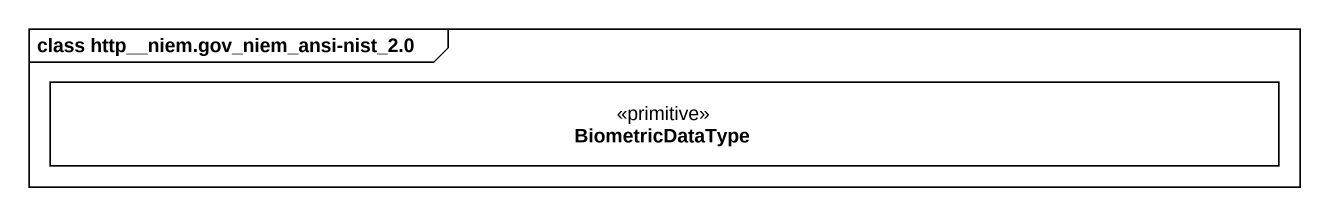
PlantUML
@startuml
mainframe class http__niem.gov_niem_ansi-nist_2.0
hide circle
hide empty members
class BiometricDataType <<primitive>>
@enduml
